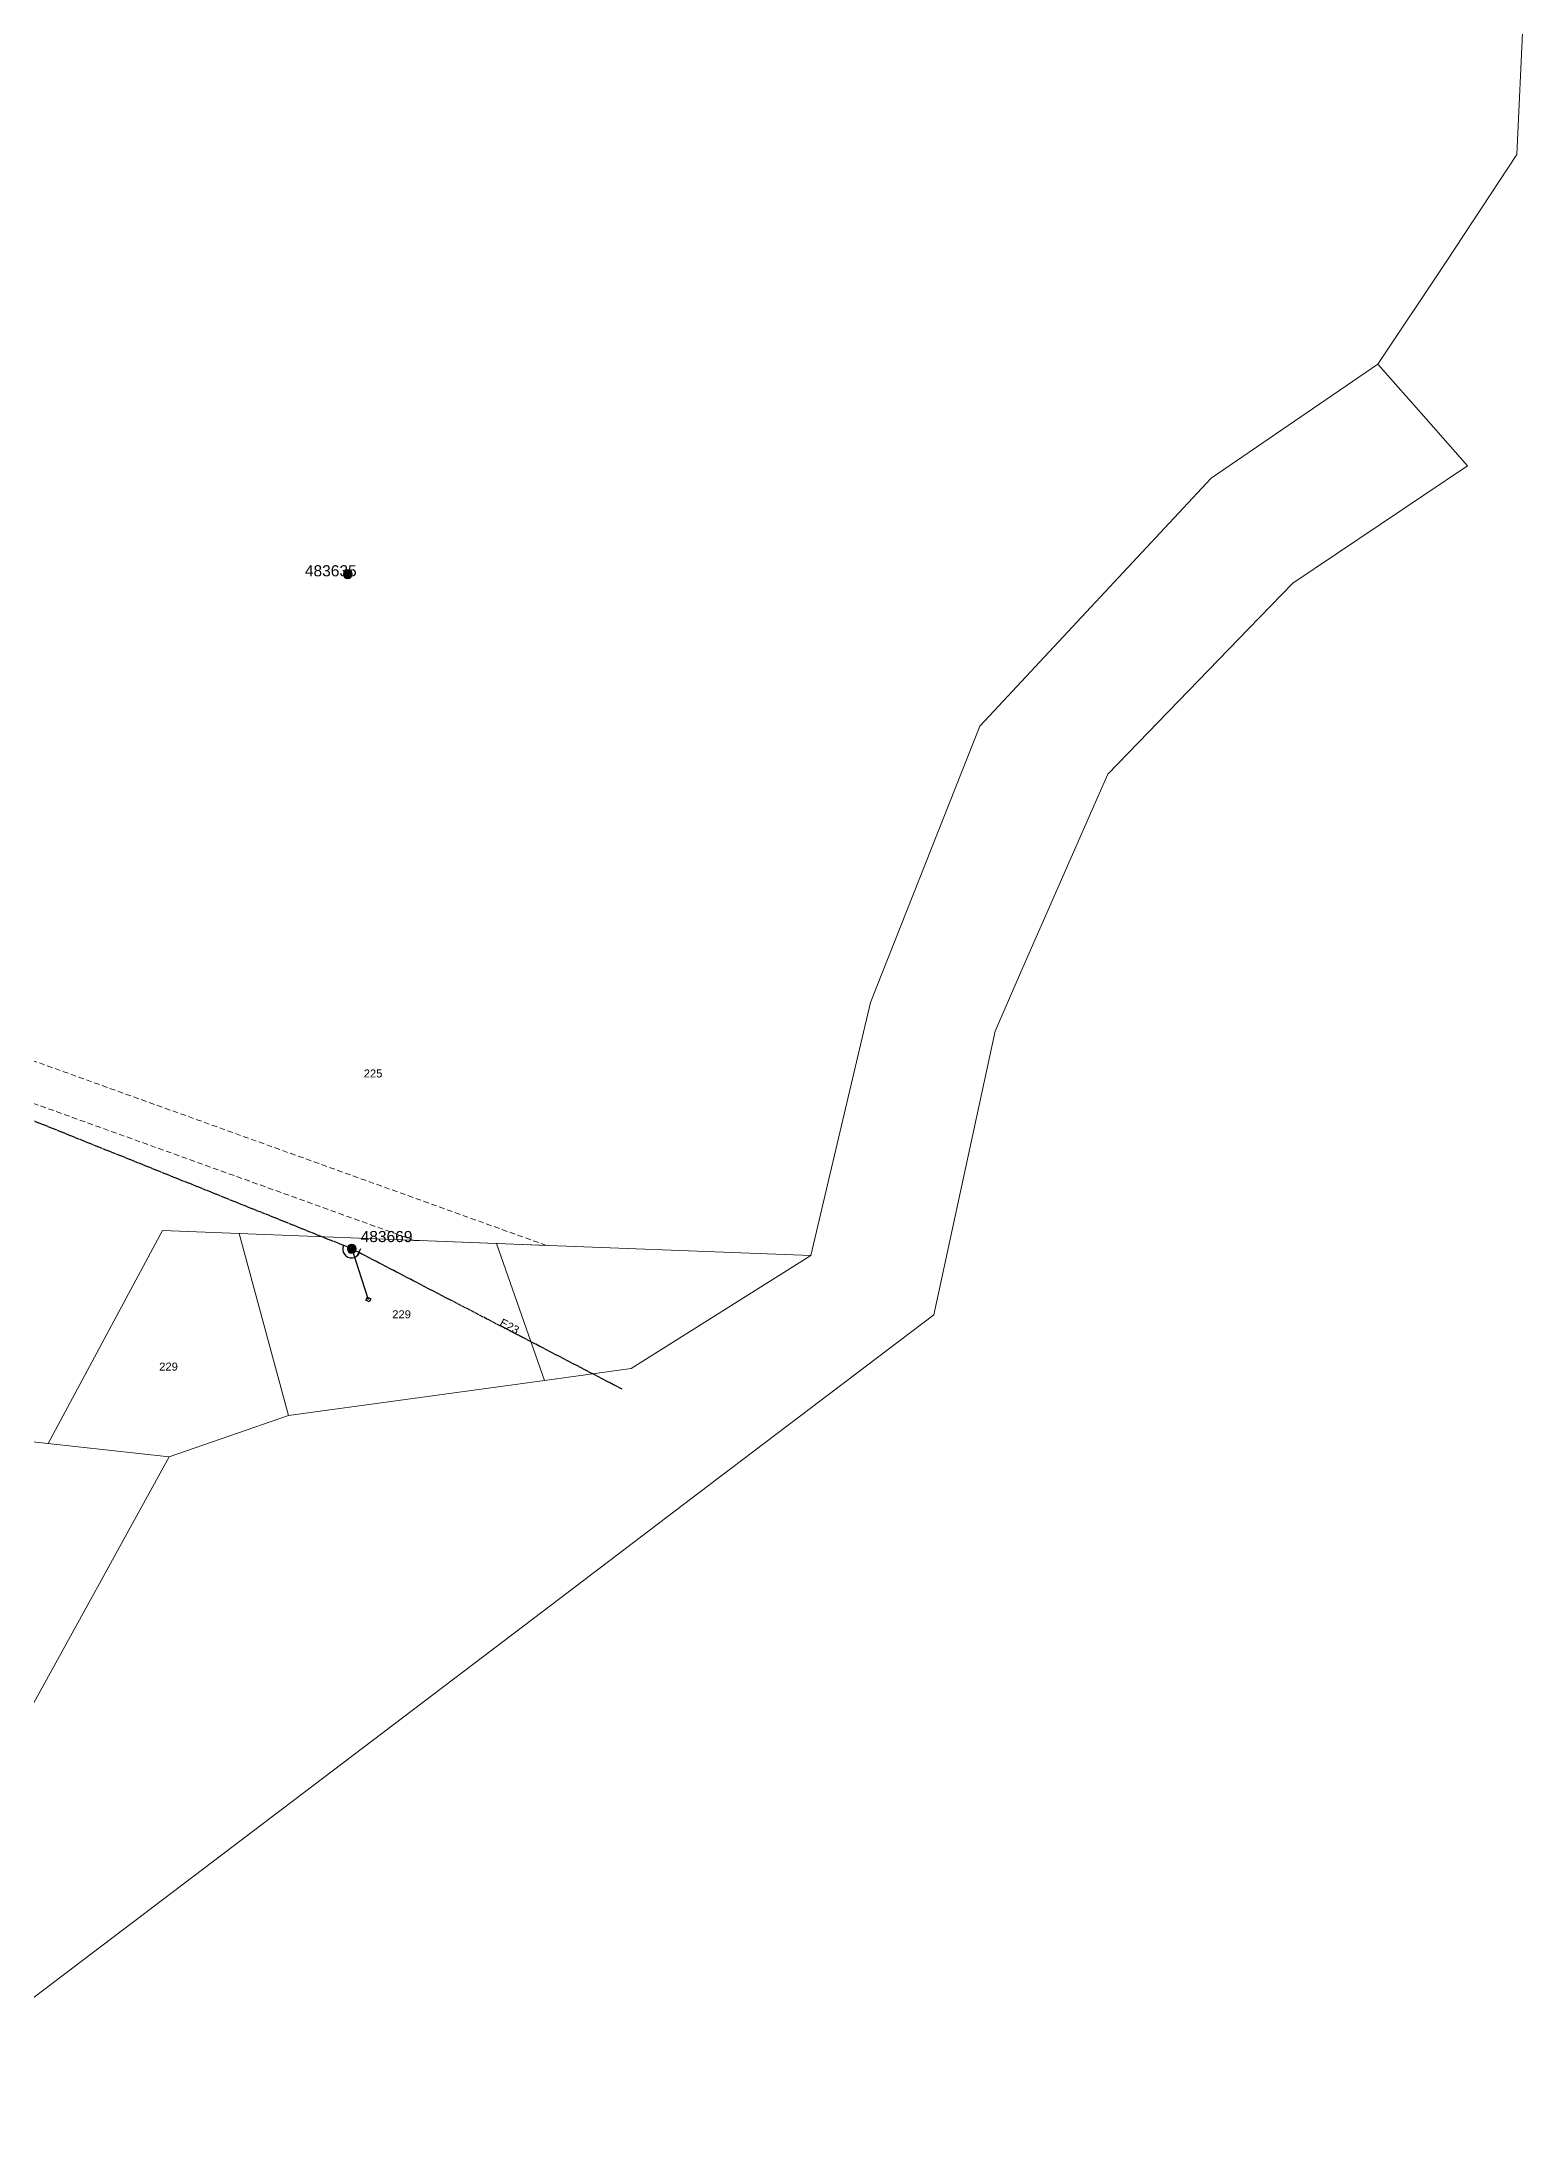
# Model space of a CAD drawing. Header units: metres. Extents: x 260602 to 264090, y 6290146 to 6293524.
# Drawn here: x 263754.5 to 264087.8, y 6291405.9 to 6291876.7 of the extents above; entities that cross this region are included whole.
import ezdxf
from ezdxf.enums import TextEntityAlignment as Align

# ---------------------------------------------------------------- set-up
doc = ezdxf.new("R2010")
doc.units = ezdxf.units.M
for name, pattern in [('Cable Exist OH', [1, 1, 0]), ('HIDDEN', [0.375, 0.25, -0.125]), ('HIDDEN2', [0.1875, 0.125, -0.0625])]:
    doc.linetypes.add(name, pattern=pattern)
doc.layers.get('0').update_dxf_attribs({"color": 6})
for name, color, linetype, lineweight in [('Cadastre Land Parcels_SP_EXT', 9, 'Continuous', 5), ('Cadastre Other Property_SP_EXT', 9, 'HIDDEN', 5), ('Cadastre Roads_SP_EXT', 9, 'Continuous', 5)]:
    doc.layers.add(name, color=color, linetype=linetype, lineweight=lineweight)
for name, color, linetype in [('Mains_HV_EXT', 7, 'Continuous'), ('Mains_LV_EXT', 7, 'Continuous'), ('Services_SP_EXT', 7, 'Continuous'), ('SupportsOH_SP_TR_HV_LV_SL_EXT', 7, 'Continuous')]:
    doc.layers.add(name, color=color, linetype=linetype)
doc.layers.get('0').freeze()
doc.styles.add('POLE_LABEL', font='arial.ttf')
doc.styles.get("Standard").update_dxf_attribs({"font": 'arial.ttf'})

# ---------------------------------------------------------------- blocks, each defined once
blk = doc.blocks.new('CCP_EXT')
blk.add_wipeout([(0, 0.57), (0.57, 0), (0, -0.57), (-0.57, 0)])
blk.add_lwpolyline([(-0.57, 0), (0, 0.57), (0.57, 0), (0, -0.57), (-0.57, 0)])
at = {"flags": 1}
blk.add_attdef('Z', (0, 0), '', height=0.2, dxfattribs=at)
at = {"flags": 9}
for tag, p in [('CCP_TYPE', (0, 0)), ('CONSTRUCTED_VOLTAGE', (0, -0.2)), ('OPERATING_VOLTAGE', (0, -0.6)), ('ORIENTATION', (0, -0.8)), ('OWNED_BY', (0, -1)), ('STATE', (0, -1.8)), ('NO_PHASES', (0, -0.4)), ('USAGE', (0, -1.2)), ('LEGEND', (0, -1.4)), ('LIFE_SUPPORT', (0, -1.6)), ('NOTES', (0, -2))]:
    blk.add_attdef(tag, text='', height=0.2, dxfattribs=at).set_placement(p, align=Align.MIDDLE_LEFT)
blk = doc.blocks.new('POLE_EXT')
blk.add_hatch(color=256).paths.add_polyline_path([(-1, 0, 1), (1, 0, 1)])
blk.add_lwpolyline([(-1, 0, 1), (1, 0, 1)], format="xyb", close=True)
for tag, height, flags, p in [('pNumber', 2.5, 8, (-17.84, 2.07)), ('OWNED_BY', 0.2, 9, (1.35, -0.4)), ('SPECIAL_USE', 0.2, 9, (1.35, -0.8)), ('STATE', 0.2, 9, (1.35, -1)), ('cLV', 0.2, 9, (1.35, -1.4)), ('hDepth', 0.2, 9, (1.35, -1.6)), ('hDia', 0.2, 9, (1.35, -1.8)), ('cHV', 0.2, 9, (1.35, -2)), ('cLinedev', 0.2, 9, (1.35, -3.4)), ('pExisting', 0.2, 9, (1.35, -3.8)), ('pFooting', 0.2, 9, (1.35, -4.4)), ('pNew', 0.2, 9, (1.35, -4.6)), ('PARENT', 0.2, 9, (1.35, -0.6)), ('USAGE', 0.2, 9, (1.35, -1.2)), ('LBRACKET', 0.2, 9, (1.35, -2.2)), ('LExisting', 0.2, 9, (1.35, -2.4)), ('LANTNUMBER', 0.2, 9, (1.35, -2.6)), ('LOther', 0.2, 9, (1.35, -2.8)), ('LRemove', 0.2, 9, (1.35, -3)), ('LEGEND', 0.2, 9, (1.35, -3.2)), ('LOCATION', 0.2, 9, (1.35, -3.6)), ('PFNUMBER', 0.2, 9, (1.35, -4)), ('NEWPFNUMBER', 0.2, 9, (1.35, -4.2)), ('pRelocate', 0.2, 9, (1.35, -5)), ('pRemove', 0.2, 9, (1.35, -5.2)), ('pReplace', 0.2, 9, (1.35, -5.4)), ('pStay', 0.2, 9, (1.35, -5.6)), ('pType', 0.2, 9, (1.35, -5.8)), ('cspan', 0.2, 9, (1.35, -6)), ('STREETNAME', 0.2, 9, (1.35, -6.2)), ('SUBURB', 0.2, 9, (1.35, -6.4)), ('OPERATED_BY', 0.2, 9, (1.36, -7.01)), ('NOTES', 0.2, 9, (1.35, -6.6)), ('MAINTAINED_BY', 0.2, 9, (1.36, -6.81))]:
    blk.add_attdef(tag, text='', height=height, dxfattribs=dict(flags=flags)).set_placement(p, align=Align.MIDDLE_LEFT)
at = {"style": 'POLE_LABEL'}
for tag, height, flags, p in [('STRUCTURE_PLANT_NUMBER', 0.2, 9, (1.35, 0.03)), ('ASSET_NUM', 2.5, 8, (2, 2)), ('STREET_CODE', 0.2, 9, (1.35, -0.2))]:
    blk.add_attdef(tag, text='', height=height, dxfattribs=dict(at, flags=flags)).set_placement(p, align=Align.MIDDLE_LEFT)
at = {"flags": 1}
blk.add_attdef('Z', (1.35, -7.33), '', height=0.2, dxfattribs=at)
blk = doc.blocks.new('End Shackle_EXT')
blk.add_wipeout([(0, 0.25), (1.81, 0.25), (1.82, -0.25), (0, -0.25)])
blk.add_line((1.81, -1), (1.81, 1))
at = {"flags": 1}
blk.add_attdef('Z', (0, 0), '', height=0.2, dxfattribs=at)
at = {"flags": 9}
for tag, p in [('CONNECTOR_TYPE', (0, 0)), ('CONSTRUCTED_VOLTAGE', (0, -0.2)), ('OPERATING_VOLTAGE', (0, -0.6)), ('ORIENTATION', (0, -0.8)), ('OWNED_BY', (0, -1)), ('STATE', (0, -1.2)), ('NO_PHASES', (0, -0.4)), ('USAGE', (0, -1.4)), ('NOTES', (0, -1.6))]:
    blk.add_attdef(tag, text='', height=0.2, dxfattribs=at).set_placement(p, align=Align.MIDDLE_LEFT)

msp = doc.modelspace()

# ---------------------------------------------------------------- linework, layer by layer
at = {"layer": 'Cadastre Land Parcels_SP_EXT', "linetype": 'Continuous'}
msp.add_lwpolyline([(263734.52, 6291927.97), (263678.75, 6291658.65), (263617.4, 6291555.38), (263643.8, 6291567.35), (263682.52, 6291569.52), (263737.25, 6291563.54), (263723.92, 6291523.26), (263715.31, 6291457.01), (263733.21, 6291473.99), (263731.68, 6291513.79), (263747.04, 6291562.45), (263755.81, 6291561.44), (263755.9, 6291561.44), (263781.6, 6291609.35), (263798.91, 6291608.66), (263856.8, 6291606.42), (263927.54, 6291603.72), (263940.93, 6291660.64), (263965.54, 6291722.84), (264017.64, 6291778.6), (264055.14, 6291804.27), (264070.47, 6291827.29), (264086.44, 6291851.43), (264087.83, 6291881.98)], dxfattribs=at)
for points in [[(263798.91, 6291608.66), (263781.6, 6291609.35), (263755.9, 6291561.44), (263755.81, 6291561.44), (263783.12, 6291558.45), (263809.95, 6291567.76), (263798.91, 6291608.66)], [(263856.8, 6291606.42), (263798.91, 6291608.66), (263809.95, 6291567.76), (263867.6, 6291575.61), (263856.8, 6291606.42)], [(263755.81, 6291561.44), (263747.04, 6291562.45), (263731.68, 6291513.79), (263733.21, 6291473.99), (263733.85, 6291474.67), (263750.19, 6291498.6), (263783.12, 6291558.45), (263755.81, 6291561.44)]]:
    msp.add_lwpolyline(points, close=True, dxfattribs=at)
at = {"layer": 'Cadastre Other Property_SP_EXT', "linetype": 'HIDDEN2', "ltscale": 10}
msp.add_lwpolyline([(263592.77, 6291946.43), (263581.91, 6291948.08), (263419.49, 6291777.41), (263417.52, 6291762.28), (263457.63, 6291804.43), (263666.64, 6291670.21), (263660.81, 6291663.16), (263670.49, 6291660.73), (263674.8, 6291665.94), (263838.22, 6291607.15), (263868.01, 6291606), (263675.35, 6291675.31), (263463.95, 6291811.07), (263592.77, 6291946.43)], close=True, dxfattribs=at)
at = {"layer": 'Mains_HV_EXT', "linetype": 'Continuous'}
msp.add_lwpolyline([(263822.39, 6291605.99, 1.015743), (263825.95, 6291604.35)], format="xyb", dxfattribs=at)

# ---------------------------------------------------------------- block references
at = {"layer": 'SupportsOH_SP_TR_HV_LV_SL_EXT'}
ref = msp.add_blockref('POLE_EXT', (263823.32, 6291757.01), dxfattribs=at)
ref.add_attrib('ASSET_NUM', '483635', dxfattribs={"layer": '0', "height": 2.5, "style": 'POLE_LABEL'}).set_placement((263825.32, 6291757.76), align=Align.MIDDLE_RIGHT)

# ---------------------------------------------------------------- texts
at = {"layer": 'Cadastre Land Parcels_SP_EXT'}
for s, p in [('225', (263826.91, 6291643.79)), ('229', (263833.32, 6291589.61)), ('229', (263780.88, 6291577.85))]:
    msp.add_text(s, height=1.8, dxfattribs=at).set_placement(p)
at = {"layer": 'Mains_LV_EXT'}
msp.add_text('E23', height=1.8, rotation=332.5683, dxfattribs=at).set_placement((263857.33, 6291588.06))

# ---------------------------------------------------------------- next in the draw order: block references
at = {"layer": 'Services_SP_EXT', "rotation": 108.0215141197508}
msp.add_blockref('CCP_EXT', (263827.93, 6291593.84), dxfattribs=at)

# ---------------------------------------------------------------- next in the draw order: linework, layer by layer
at = {"layer": 'Cadastre Roads_SP_EXT', "linetype": 'Continuous'}
msp.add_lwpolyline([(263711.73, 6291405.88), (263865.08, 6291522.1), (263904.49, 6291551.98), (263955.2, 6291590.41), (263968.98, 6291654.23), (263975.25, 6291668.5), (263991.58, 6291705.68), (263994.35, 6291712), (264026.12, 6291744.79), (264035.98, 6291754.97), (264075.32, 6291781.35), (264066.02, 6291791.91), (264055.14, 6291804.27), (264017.64, 6291778.6), (263965.54, 6291722.84), (263940.93, 6291660.64), (263927.54, 6291603.72), (263887.06, 6291578.31), (263867.6, 6291575.61), (263809.95, 6291567.76), (263783.12, 6291558.45), (263750.19, 6291498.6)], dxfattribs=at)
at = {"layer": 'Services_SP_EXT'}
msp.add_lwpolyline([(263824.22, 6291605.25), (263827.93, 6291593.84)], dxfattribs=at)

# ---------------------------------------------------------------- next in the draw order: block references
at = {"layer": 'Mains_LV_EXT', "rotation": 332.5683717509451}
msp.add_blockref('End Shackle_EXT', (263824.22, 6291605.25), dxfattribs=at)

# ---------------------------------------------------------------- next in the draw order: linework, layer by layer
at = {"layer": 'Mains_HV_EXT', "linetype": 'Cable Exist OH'}
for points in [[(263824.22, 6291605.25), (263725.8, 6291644.79)], [(263885.06, 6291573.67), (263824.22, 6291605.25)]]:
    msp.add_lwpolyline(points, dxfattribs=at)
at = {"layer": 'Mains_LV_EXT', "linetype": 'Cable Exist OH'}
msp.add_lwpolyline([(263885.06, 6291573.67), (263824.22, 6291605.25)], dxfattribs=at)

# ---------------------------------------------------------------- next in the draw order: block references
at = {"layer": 'SupportsOH_SP_TR_HV_LV_SL_EXT'}
ref = msp.add_blockref('POLE_EXT', (263824.22, 6291605.25), dxfattribs=at)
ref.add_attrib('ASSET_NUM', '483669', dxfattribs={"layer": '0', "height": 2.5, "rotation": 0.0467, "style": 'POLE_LABEL'}).set_placement((263826.22, 6291606), align=Align.BOTTOM_LEFT)

doc.saveas('drawing.dxf')
